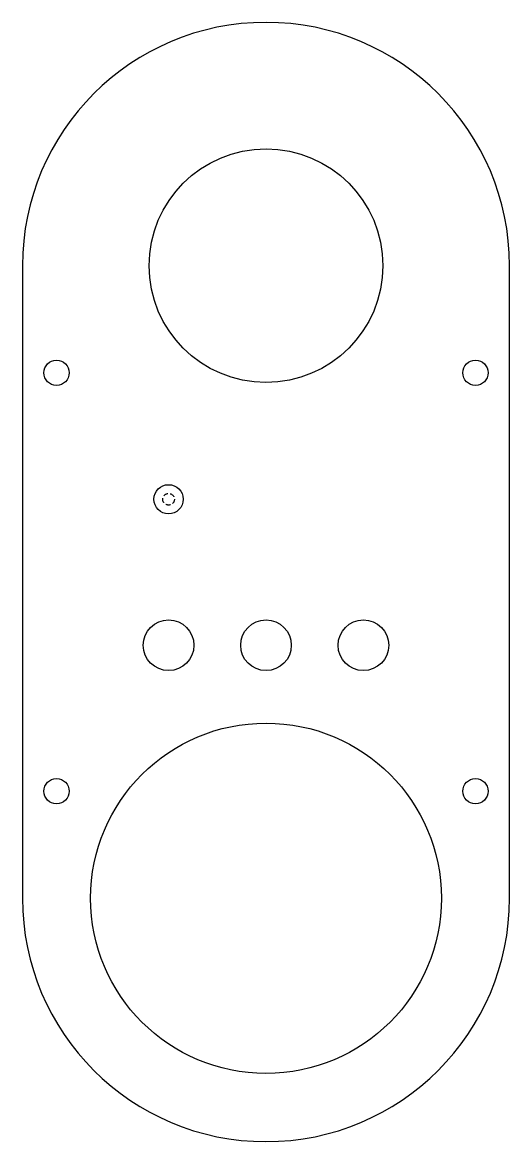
# Model space of a CAD drawing. Header units: millimetres. Extents: x -25 to 25, y -70 to 45.
import ezdxf

# ---------------------------------------------------------------- set-up
doc = ezdxf.new("R2010")
doc.units = ezdxf.units.MM
doc.linetypes.add('DASHED', pattern=[0.75, 0.5, -0.25])
doc.layers.get('0').update_dxf_attribs({"linetype": 'CONTINUOUS'})

msp = doc.modelspace()

# ---------------------------------------------------------------- linework, layer by layer
msp.add_lwpolyline([(-25, -45, 1), (25, -45), (25, 20, 1), (-25, 20)], format="xyb", close=True)
for centre, radius in [((0, 20), 12), ((-21.5, 9), 1.3), ((21.5, 9), 1.3), ((-10, -4), 1.5), ((-10, -19), 2.6), ((0, -19), 2.6), ((10, -19), 2.6), ((0, -45), 18), ((-21.5, -34), 1.3), ((21.5, -34), 1.3)]:
    msp.add_circle(centre, radius)
at = {"linetype": 'DASHED'}
msp.add_circle((-10, -4), 0.6, dxfattribs=at)

doc.saveas('drawing.dxf')
